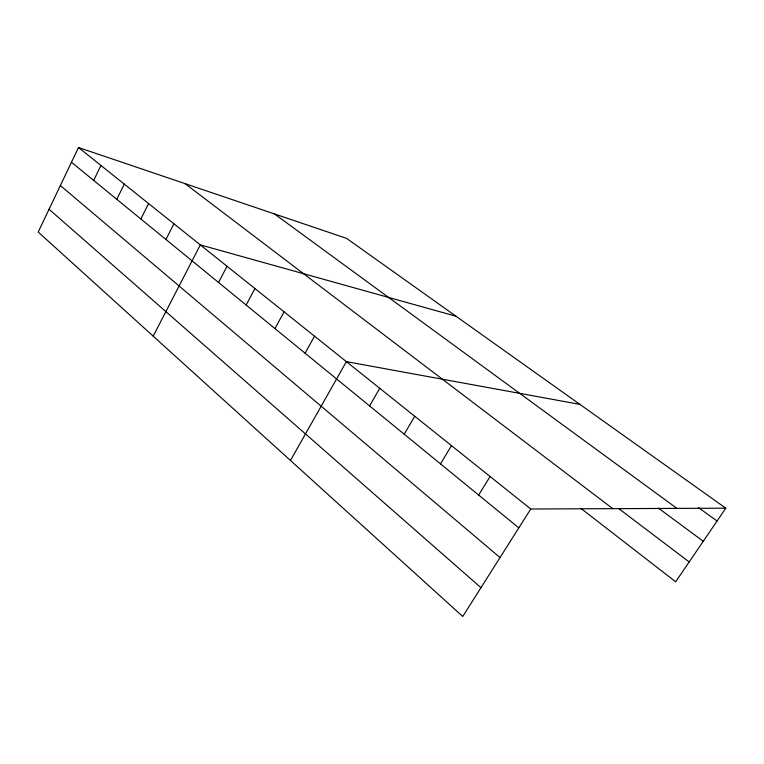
<?xml version="1.0" encoding="UTF-8"?>
<svg xmlns="http://www.w3.org/2000/svg" width="764" height="764" viewBox="0 0 764 764"><rect width="100%" height="100%" fill="white"/><g stroke="black" fill="none" stroke-linecap="round" stroke-linejoin="round"><path stroke-width="1.15" d="M725.8 508.194L346.569 238.368L78.491 147.519L38.2 232.027L462.745 616.481L530.751 509.005L725.8 508.194L675.663 581.786L580.879 508.375M93.685 180.428L100.934 165.463M116.806 199.328L124.274 184.124M140.872 218.991L148.579 203.549M165.941 239.485L173.905 223.785M153.201 336.16L200.311 244.891L456.032 316.248M218.533 282.47L227.051 266.264M246.132 305.027L254.937 288.553M274.954 328.577L284.074 311.836M305.075 353.197L314.52 336.179M290.463 460.463L346.378 361.639L579.895 404.376M369.585 405.923L379.756 388.313M404.185 434.191L414.747 416.284M440.494 463.872L451.495 445.651M478.656 495.062L490.106 476.516M698.286 507.468L717.062 521.029M274.467 213.939L676.933 508.394M658.387 508.108L703.252 541.284M618.573 508.48L689.185 561.941M185.022 183.618L612.776 508.662M78.491 147.519L530.751 509.005M71.463 162.264L518.813 527.876M60.366 185.537L500.028 557.558M49.058 209.25L480.967 587.678"/></g></svg>
